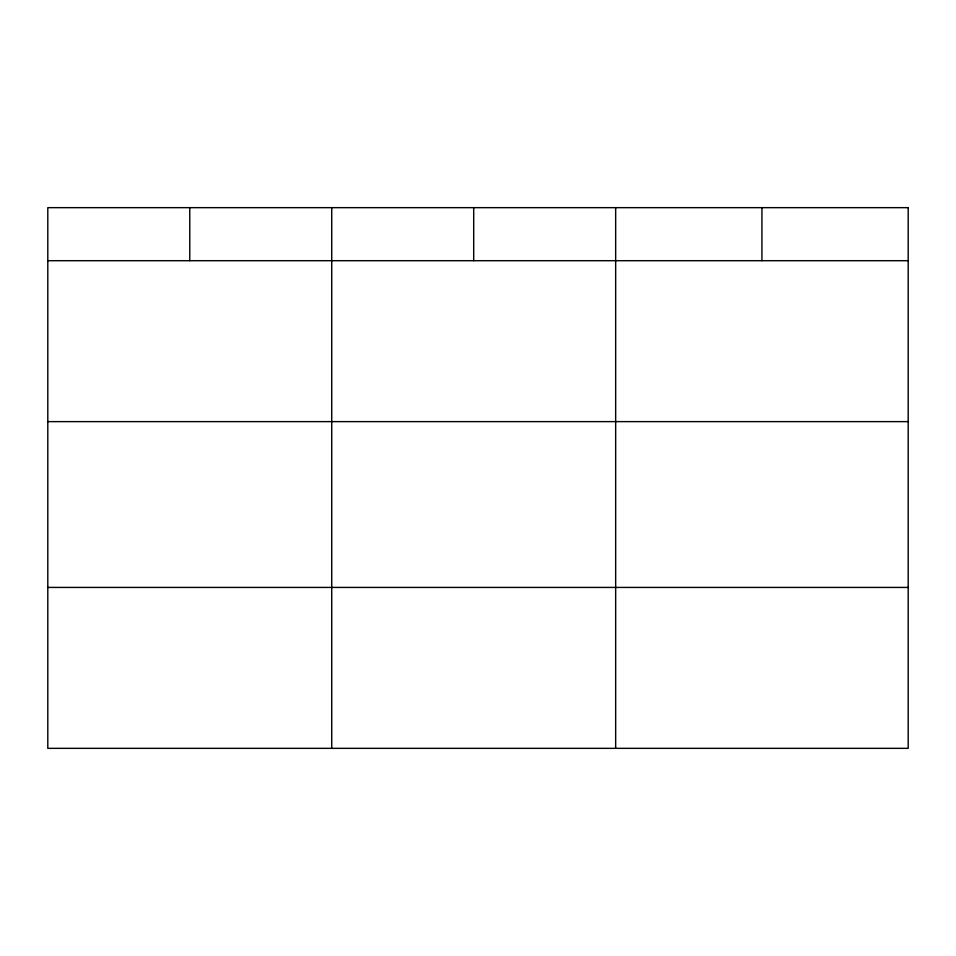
<?xml version="1.0" encoding="UTF-8"?>
<svg xmlns="http://www.w3.org/2000/svg" width="956" height="956" viewBox="0 0 956 956"><rect width="100%" height="100%" fill="white"/><g stroke="black" fill="none" stroke-linecap="round" stroke-linejoin="round"><path stroke-width="1.43" d="M47.8 260.701L908.2 260.701M47.8 421.62L908.2 421.62M47.8 587.426L908.2 587.426M761.932 207.655L761.932 260.701M615.664 207.655L615.664 748.345M473.698 207.655L473.698 260.701M331.732 207.655L331.732 748.345M189.766 207.655L189.766 260.701M908.2 207.655L47.8 207.655L47.8 748.345L908.2 748.345L908.2 207.655"/></g></svg>
